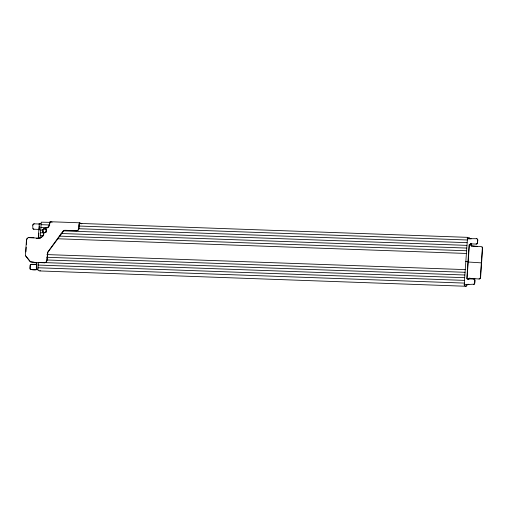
<?xml version="1.0" encoding="UTF-8"?>
<svg xmlns="http://www.w3.org/2000/svg" width="508" height="508" viewBox="0 0 508 508"><rect width="100%" height="100%" fill="white"/><g stroke="black" fill="none" stroke-linecap="round" stroke-linejoin="round"><path stroke-width="0.76" d="M42.678 231.699L42.818 229.679L44.939 228.829L46.482 229.895L46.342 231.921L44.66 232.874L42.678 231.699L44.66 232.874M44.221 232.766L45.904 231.813L46.038 229.794L44.494 228.727M42.869 231.832L42.888 230.238M25.876 251.904L26.187 247.345M26.391 244.304L26.651 240.5M36.665 262.35L36.297 267.741L36.608 268.694L37.446 269.132M38.291 238.5L39.237 224.644L39.675 223.717L40.564 223.342M36.824 263.169L36.824 268.745M38.557 237.776L38.875 233.159M39.084 230.086L39.345 226.238M466.566 284.436L466.223 286.271L39.973 270.948L38.151 270.516L37.973 269.926L38.43 262.369L464.68 277.692L467.544 237.496L469.532 237.795L469.71 238.379M470.967 243.288L470.827 245.364L471.284 245.923L477.164 246.564M471.183 243.338L471.043 245.415L471.5 245.974M49.721 223.977L50.057 222.269M40.227 270.459L39.973 270.948M49.454 225.152L48.787 226.841L46.863 228.136L44.869 228.213L43.504 228.848L42.672 230.188L42.653 231.775L43.682 234.017L42.862 235.953L40.322 237.858L37.109 238.182M26.702 239.744L27.381 238.252M39.446 224.695L39.884 223.768L40.78 223.393M32.912 225.152L33.363 224.231L34.284 223.863M468.547 278.759L469.081 278.238L479.298 279.006L480.168 278.638L480.581 277.692L482.6 248.069L482.314 247.104L481.247 246.634L471.532 245.929M468.763 278.809L469.297 278.289M40.132 238.277L41.294 222.174L50.171 222.352M466.223 286.271L464.268 285.629L464.68 277.692M81.902 223.66L79.585 222.79L50.095 221.729L48.571 226.784L45.739 228.181M79.585 222.79L79.083 223.761L78.753 228.613L78.048 230.099L76.619 230.696L64.662 230.264L62.973 231.127L47.688 252.171L46.755 260.674L45.815 262.382L44.628 262.757M39.281 229.083L38.386 229.394M36.894 264.096L30.436 264.579L29.985 265.506L30.118 269.151C32.175 269.888 34.995 270.421 37.078 269.513L37.63 269.526M468.389 279.222L469.284 278.911M43.72 228.898L45.085 228.263M479.044 278.956L479.914 278.581L480.327 277.641L482.346 248.012L482.06 247.053M466.89 284.912L467.792 284.55M467.106 284.963L468.008 284.601M476.142 244.043L477.069 243.688L477.514 242.754L477.387 239.09M473.386 284.442L474.32 284.086L474.758 283.153L474.631 279.489M471.145 238.824L467.462 238.735M39.649 224.041L34.106 223.812L33.185 224.18L32.734 225.101L32.874 228.752L33.738 229.197L39.281 229.432M38.748 224.009L40.538 223.685M471.672 243.897L469.354 244.742L467.043 278.676L468.173 279.241M468.916 284.296L464.052 284.461M467.043 284.569L474.491 284.137L475.113 280.505L474.809 279.54L473.754 279.057M40.202 223.73L40.754 223.736M37.414 269.475L30.988 269.596M28.759 237.642L32.747 237.757M79.483 223.406L467.703 237.357M467.17 238.677L476.682 238.709M41.002 224.663L49.721 224.981M79.032 226.035L467.252 239.986M40.818 227.362L47.949 227.616M78.848 228.727L467.068 242.678M40.634 230.054L43.015 230.137M63.614 230.88L466.884 245.377M40.45 232.747L43.618 232.861M61.049 233.489L466.7 248.069M40.265 235.439L43.44 235.553M59.284 236.125L466.522 250.761M57.512 238.76L466.338 253.454M465.703 261.576L468.198 261.709M468.154 262.007L481.59 262.877M46.907 254.578L465.233 269.615M46.723 257.27L465.049 272.307M47.333 259.994L464.864 274.999M35.458 262.426L44.837 262.807L46.031 262.433L46.971 260.725L47.904 252.222L63.951 230.556L76.835 230.746L78.264 230.149C80.359 228.34 77.108 221.463 81.585 223.812M38.246 265.068L464.502 280.384M38.062 267.76L464.318 283.083M473.926 279.108L468.636 278.854L467.411 279.184L466.827 278.625L469.138 244.691L470.776 243.865L476.314 244.094L477.247 243.738L477.869 240.106L477.558 239.141L476.51 238.658M35.395 264.427L31.528 264.262L30.607 264.63L29.972 268.243L30.296 269.202M33.331 237.788L28.543 237.592L27.165 238.201L26.486 239.693L25.4 255.651L30.277 261.772L35.135 262.433M474.967 278.879L473.812 278.797M30.88 261.944L35.668 262.477M469.329 278.251L470.402 278.333M36.57 238.144C39.364 238.938 42.094 237.446 43.694 235.185L43.669 233.121M33.122 237.738L33.896 237.839M33.687 237.788L36.786 238.195M50.095 221.729L52.133 222.212M46.038 229.794L46.482 229.895M42.818 229.679L43.256 229.781M45.904 231.813L46.342 231.921M33.052 228.803L33.915 229.248M25.616 255.702L30.486 261.823"/></g></svg>
